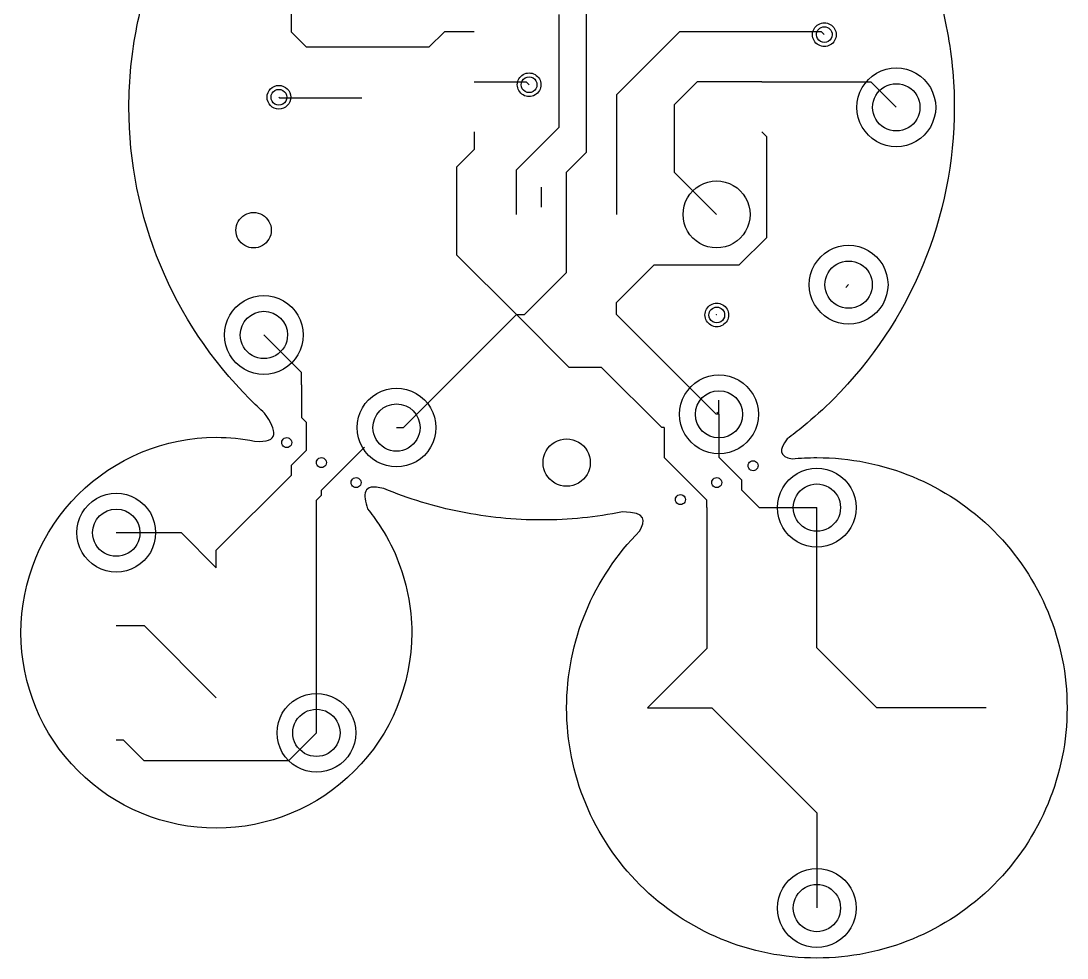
# Model space of a CAD drawing. Extents: x 0.1 to 26.8, y -54.3 to 0.7.
# Drawn here: x 0.22 to 26.77, y -54.34 to -30.56 of the extents above; entities that cross this region are included whole.
import ezdxf

# ---------------------------------------------------------------- set-up
doc = ezdxf.new("R2010")
doc.units = 0
doc.layers.get('0').update_dxf_attribs({"linetype": 'CONTINUOUS'})

msp = doc.modelspace()

# ---------------------------------------------------------------- linework, layer by layer
at = {"color": 7}
for points in [[(11.72464, -30.833202), (10.96772, -30.833202), (10.57656, -31.224362), (7.46506, -31.224362), (7.08406, -30.843362), (7.08406, -26.715862), (6.89356, -26.525362)], [(9.75106, -40.876362), (9.92632, -40.876362), (12.79398, -38.008702), (12.99972, -38.008702), (14.06906, -36.939362), (14.06906, -34.399362), (14.57706, -33.891362), (14.57706, -29.573362), (14.02588, -29.022182), (14.02588, -27.414362)], [(13.87856, -33.256362), (13.87856, -30.398862)], [(16.93672, -30.833202), (15.33398, -32.435942)], [(19.0246, -30.833202), (16.93672, -30.833202)], [(20.5359, -30.833202), (19.0246, -30.833202)], [(20.60956, -30.906862), (20.5359, -30.833202)], [(11.72464, -32.103202), (13.0429, -32.103202), (13.11656, -32.176862)], [(17.38122, -32.103202), (16.79956, -32.684862)], [(19.0246, -32.103202), (17.38122, -32.103202)], [(19.0246, -32.103202), (21.78812, -32.103202), (22.43582, -32.750902)], [(6.76656, -32.494362), (6.77926, -32.507062)], [(6.77926, -32.507062), (8.87476, -32.507062)], [(15.33398, -32.435942), (15.33398, -35.468702)], [(16.79956, -32.684862), (16.79956, -34.394282)], [(11.72464, -33.373202), (11.72464, -33.822782)], [(12.79398, -34.340942), (13.87856, -33.256362)], [(17.93494, -40.538542), (17.86636, -40.538542), (15.33398, -38.008702), (15.33398, -37.706442), (16.29156, -36.748862), (18.45056, -36.748862), (19.14906, -36.050362), (19.14906, -33.497662), (19.0246, -33.373202)], [(11.72464, -33.822782), (11.27506, -34.272362)], [(11.27506, -34.272362), (11.27506, -36.489782)], [(12.79398, -35.468702), (12.79398, -34.340942)], [(16.79956, -34.394282), (17.87398, -35.468702)], [(13.43406, -35.288362), (13.43406, -34.780362)], [(11.27506, -36.489782), (12.79398, -38.008702)], [(21.15566, -37.320362), (21.22424, -37.249242)], [(12.79398, -38.008702), (14.13764, -39.352362)], [(17.87906, -38.018862), (17.87398, -38.013782), (17.87398, -38.008702)], [(7.33806, -39.479362), (6.38556, -38.526862)], [(7.33806, -39.796862), (7.33806, -39.479362)], [(14.95806, -39.352362), (14.13764, -39.352362)], [(16.48206, -40.876362), (14.95806, -39.352362)], [(7.33806, -39.796862), (7.33806, -40.622362)], [(17.93494, -40.538542), (17.93494, -40.185482)], [(17.87906, -40.482662), (17.93494, -40.538542)], [(17.93494, -40.538542), (17.93494, -41.630742)], [(7.46506, -40.749362), (7.33806, -40.622362)], [(7.46506, -41.447862), (7.46506, -40.749362)], [(16.54556, -40.876362), (16.48206, -40.876362)], [(16.54556, -40.876362), (16.54556, -41.638362), (16.86306, -41.955862)], [(7.84606, -42.463862), (8.93572, -41.374202)], [(7.08406, -41.828862), (7.46506, -41.447862)], [(18.51406, -42.209862), (17.93494, -41.630742)], [(7.08406, -42.082862), (7.08406, -41.828862)], [(5.17906, -43.987862), (7.08406, -42.082862)], [(17.62506, -42.717862), (16.86306, -41.955862)], [(18.51406, -42.463862), (18.51406, -42.209862)], [(7.84606, -42.590862), (7.84606, -42.463862)], [(18.51406, -42.463862), (18.95856, -42.908362)], [(7.71906, -42.717862), (7.84606, -42.590862)], [(7.71906, -48.623362), (7.71906, -42.717862)], [(17.62506, -42.908362), (17.62506, -42.717862)], [(17.62506, -42.908362), (17.62506, -46.482142)], [(18.95856, -42.908362), (20.41906, -42.908362)], [(20.41906, -46.464362), (20.41906, -42.908362)], [(2.63906, -43.543362), (4.28752, -43.543362), (5.17906, -44.432362)], [(5.17906, -44.432362), (5.17906, -43.987862)], [(2.63906, -45.903022), (3.34772, -45.903022), (5.17906, -47.731822)], [(17.62506, -46.482142), (16.11884, -47.988362)], [(21.94306, -47.988362), (20.41906, -46.464362)], [(16.11884, -47.988362), (17.75206, -47.988362)], [(17.75206, -47.988362), (20.41906, -50.655362)], [(24.71928, -47.988362), (21.94306, -47.988362)], [(2.63906, -48.803702), (2.8194, -48.803702), (3.33756, -49.321862), (7.02056, -49.321862), (7.71906, -48.623362)], [(20.41906, -50.655362), (20.41906, -53.068362)]]:
    msp.add_lwpolyline(points, dxfattribs=at)
for points in [[(20.8105, -30.907624)], [(20.910499, -30.907624)], [(13.3175, -32.177624)], [(13.417499, -32.177624)], [(6.9675, -32.495124)], [(7.067499, -32.495124)], [(23.035997, -32.751156)], [(23.435488, -32.751156)], [(12.79398, -35.468702)], [(12.79398, -35.468702)], [(15.33398, -35.468702)], [(15.33398, -35.468702)], [(18.724997, -35.468956)], [(18.724997, -35.468956)], [(6.575006, -35.869006)], [(21.825991, -37.25102)], [(22.225483, -37.25102)], [(12.79398, -38.008702)], [(12.79398, -38.008702)], [(15.33398, -38.008702)], [(15.33398, -38.008702)], [(17.87398, -38.008702)], [(17.87398, -38.008702)], [(18.08, -38.019624)], [(18.179999, -38.019624)], [(6.986499, -38.527624)], [(7.38599, -38.527624)], [(18.536006, -40.541082)], [(18.935497, -40.541082)], [(10.351999, -40.877124)], [(10.75149, -40.877124)], [(7.094118, -41.258124)], [(7.094118, -41.258124)], [(7.973999, -41.766124)], [(7.974, -41.766124)], [(14.669999, -41.766124)], [(18.9278, -41.84461)], [(18.927801, -41.84461)], [(8.853881, -42.274124)], [(8.853881, -42.274124)], [(18.006999, -42.274124)], [(18.007, -42.274124)], [(17.086198, -42.703384)], [(17.086199, -42.703384)], [(21.019999, -42.909124)], [(21.41949, -42.909124)], [(3.239999, -43.544124)], [(3.63949, -43.544124)], [(8.319999, -48.624124)], [(8.71949, -48.624124)], [(21.019999, -53.069124)], [(21.41949, -53.069124)]]:
    msp.add_lwpolyline(points, close=True, dxfattribs=at)
for points in [[(3.16539, -30.696461), (3.232455, -30.360958), (3.315811, -30.029521), (3.414985, -29.703296)], [(23.455015, -29.703296), (23.554189, -30.029521), (23.637546, -30.360958), (23.70461, -30.696461)], [(3.013547, -31.714026), (3.047554, -31.371535), (3.098326, -31.031965), (3.16539, -30.696461)], [(20.3105, -30.907624), (20.3105, -30.800445), (20.36768, -30.701407), (20.4605, -30.647817)], [(20.4105, -30.907624), (20.4105, -30.797167), (20.500043, -30.707624), (20.6105, -30.707624)], [(20.4605, -30.647817), (20.55332, -30.594227), (20.667679, -30.594227), (20.7605, -30.647817)], [(20.6105, -30.707624), (20.720957, -30.707624), (20.8105, -30.797167), (20.8105, -30.907624)], [(20.7605, -30.647817), (20.85332, -30.701407), (20.910499, -30.800445), (20.910499, -30.907624)], [(23.70461, -30.696461), (23.771674, -31.031965), (23.822447, -31.371535), (23.856453, -31.714026)], [(20.4605, -31.167431), (20.36768, -31.113842), (20.3105, -31.014804), (20.3105, -30.907624)], [(20.5105, -31.080829), (20.448619, -31.045103), (20.4105, -30.979077), (20.4105, -30.907624)], [(20.8105, -30.907624), (20.8105, -30.979077), (20.77238, -31.045103), (20.7105, -31.080829)], [(20.910499, -30.907624), (20.910499, -31.014804), (20.85332, -31.113842), (20.7605, -31.167431)], [(20.7605, -31.167431), (20.667679, -31.221021), (20.55332, -31.221021), (20.4605, -31.167431)], [(20.7105, -31.080829), (20.64862, -31.116556), (20.57238, -31.116556), (20.5105, -31.080829)], [(2.962301, -32.749124), (2.962301, -32.401932), (2.979541, -32.05652), (3.013547, -31.714026)], [(21.936253, -31.885573), (22.245496, -31.707031), (22.6265, -31.707031), (22.935743, -31.885573)], [(23.856453, -31.714026), (23.890459, -32.05652), (23.907699, -32.401932), (23.907699, -32.749124)], [(12.8175, -32.177624), (12.8175, -32.070445), (12.87468, -31.971407), (12.9675, -31.917817)], [(12.9175, -32.177624), (12.9175, -32.106171), (12.955619, -32.040146), (13.0175, -32.004419)], [(12.9675, -31.917817), (13.06032, -31.864227), (13.174679, -31.864227), (13.2675, -31.917817)], [(13.0175, -32.004419), (13.07938, -31.968692), (13.15562, -31.968692), (13.2175, -32.004419)], [(13.2175, -32.004419), (13.27938, -32.040146), (13.3175, -32.106171), (13.3175, -32.177624)], [(13.2675, -31.917817), (13.36032, -31.971407), (13.417499, -32.070445), (13.417499, -32.177624)], [(21.436508, -32.751156), (21.436508, -32.394073), (21.62701, -32.064114), (21.936253, -31.885573)], [(22.135998, -32.231542), (22.321639, -32.124363), (22.550357, -32.124363), (22.735997, -32.231542)], [(22.935743, -31.885573), (23.244986, -32.064114), (23.435488, -32.394073), (23.435488, -32.751156)], [(6.4675, -32.495124), (6.4675, -32.329439), (6.601815, -32.195125), (6.7675, -32.195125)], [(6.5675, -32.495124), (6.5675, -32.423671), (6.605619, -32.357646), (6.6675, -32.321919)], [(6.6675, -32.321919), (6.72938, -32.286192), (6.80562, -32.286192), (6.8675, -32.321919)], [(6.7675, -32.195125), (6.933185, -32.195125), (7.067499, -32.329439), (7.067499, -32.495124)], [(6.8675, -32.321919), (6.92938, -32.357646), (6.9675, -32.423671), (6.9675, -32.495124)], [(12.9675, -32.437431), (12.87468, -32.383842), (12.8175, -32.284804), (12.8175, -32.177624)], [(13.0175, -32.350829), (12.955619, -32.315103), (12.9175, -32.249077), (12.9175, -32.177624)], [(13.2175, -32.350829), (13.15562, -32.386556), (13.07938, -32.386556), (13.0175, -32.350829)], [(13.3175, -32.177624), (13.3175, -32.249077), (13.27938, -32.315103), (13.2175, -32.350829)], [(13.417499, -32.177624), (13.417499, -32.284804), (13.36032, -32.383842), (13.2675, -32.437431)], [(21.835999, -32.751156), (21.835999, -32.536797), (21.950358, -32.338722), (22.135998, -32.231542)], [(22.735997, -32.231542), (22.921637, -32.338722), (23.035997, -32.536797), (23.035997, -32.751156)], [(6.7675, -32.795124), (6.601815, -32.795124), (6.4675, -32.660809), (6.4675, -32.495124)], [(6.6675, -32.668329), (6.605619, -32.632603), (6.5675, -32.566577), (6.5675, -32.495124)], [(7.067499, -32.495124), (7.067499, -32.660809), (6.933185, -32.795124), (6.7675, -32.795124)], [(6.9675, -32.495124), (6.9675, -32.566577), (6.92938, -32.632603), (6.8675, -32.668329)], [(13.2675, -32.437431), (13.174679, -32.491021), (13.06032, -32.491021), (12.9675, -32.437431)], [(6.029684, -40.154441), (4.065671, -38.190429), (2.962301, -35.526657), (2.962301, -32.749124)], [(6.8675, -32.668329), (6.80562, -32.704056), (6.72938, -32.704056), (6.6675, -32.668329)], [(23.907699, -32.749124), (23.907699, -35.526657), (22.804329, -38.190429), (20.840317, -40.154441)], [(21.936253, -33.61674), (21.62701, -33.438198), (21.436508, -33.10824), (21.436508, -32.751156)], [(22.135998, -33.27077), (21.950358, -33.163591), (21.835999, -32.965515), (21.835999, -32.751156)], [(23.035997, -32.751156), (23.035997, -32.965515), (22.921637, -33.163591), (22.735997, -33.27077)], [(23.435488, -32.751156), (23.435488, -33.10824), (23.244986, -33.438198), (22.935743, -33.61674)], [(22.735997, -33.27077), (22.550357, -33.37795), (22.321639, -33.37795), (22.135998, -33.27077)], [(22.935743, -33.61674), (22.6265, -33.795282), (22.245496, -33.795282), (21.936253, -33.61674)], [(17.024995, -35.468956), (17.024995, -35.16528), (17.187004, -34.884672), (17.449996, -34.732834)], [(17.024995, -35.468956), (17.024995, -35.16528), (17.187004, -34.884672), (17.449996, -34.732834)], [(17.449996, -34.732834), (17.712987, -34.580996), (18.037005, -34.580996), (18.299996, -34.732834)], [(17.449996, -34.732834), (17.712987, -34.580996), (18.037005, -34.580996), (18.299996, -34.732834)], [(18.299996, -34.732834), (18.562988, -34.884672), (18.724997, -35.16528), (18.724997, -35.468956)], [(18.299996, -34.732834), (18.562988, -34.884672), (18.724997, -35.16528), (18.724997, -35.468956)], [(5.675008, -35.869006), (5.675008, -35.708237), (5.760777, -35.55968), (5.900007, -35.479296)], [(5.900007, -35.479296), (6.039237, -35.398911), (6.210776, -35.398911), (6.350006, -35.479296)], [(6.350006, -35.479296), (6.489237, -35.55968), (6.575006, -35.708237), (6.575006, -35.869006)], [(17.449996, -36.205079), (17.187004, -36.053241), (17.024995, -35.772632), (17.024995, -35.468956)], [(17.449996, -36.205079), (17.187004, -36.053241), (17.024995, -35.772632), (17.024995, -35.468956)], [(18.724997, -35.468956), (18.724997, -35.772632), (18.562988, -36.053241), (18.299996, -36.205079)], [(18.724997, -35.468956), (18.724997, -35.772632), (18.562988, -36.053241), (18.299996, -36.205079)], [(5.900007, -36.258717), (5.760777, -36.178332), (5.675008, -36.029775), (5.675008, -35.869006)], [(6.575006, -35.869006), (6.575006, -36.029775), (6.489237, -36.178332), (6.350006, -36.258717)], [(6.350006, -36.258717), (6.210776, -36.339101), (6.039237, -36.339101), (5.900007, -36.258717)], [(18.299996, -36.205079), (18.037005, -36.356917), (17.712987, -36.356917), (17.449996, -36.205079)], [(18.299996, -36.205079), (18.037005, -36.356917), (17.712987, -36.356917), (17.449996, -36.205079)], [(20.726248, -36.385437), (21.035491, -36.206895), (21.416494, -36.206895), (21.725738, -36.385437)], [(20.226503, -37.25102), (20.226503, -36.893937), (20.417004, -36.563978), (20.726248, -36.385437)], [(20.925993, -36.731406), (21.111633, -36.624227), (21.340352, -36.624227), (21.525992, -36.731406)], [(21.725738, -36.385437), (22.034981, -36.563978), (22.225483, -36.893937), (22.225483, -37.25102)], [(20.625994, -37.25102), (20.625994, -37.036661), (20.740353, -36.838586), (20.925993, -36.731406)], [(21.525992, -36.731406), (21.711632, -36.838586), (21.825991, -37.036661), (21.825991, -37.25102)], [(20.726248, -38.116604), (20.417004, -37.938062), (20.226503, -37.608104), (20.226503, -37.25102)], [(20.925993, -37.770634), (20.740353, -37.663455), (20.625994, -37.465379), (20.625994, -37.25102)], [(21.825991, -37.25102), (21.825991, -37.465379), (21.711632, -37.663455), (21.525992, -37.770634)], [(22.225483, -37.25102), (22.225483, -37.608104), (22.034981, -37.938062), (21.725738, -38.116604)], [(5.38701, -38.527624), (5.38701, -38.170541), (5.577512, -37.840582), (5.886755, -37.662041)], [(5.886755, -37.662041), (6.195998, -37.483499), (6.577002, -37.483499), (6.886245, -37.662041)], [(6.886245, -37.662041), (7.195488, -37.840582), (7.38599, -38.170541), (7.38599, -38.527624)], [(5.786501, -38.527624), (5.786501, -38.196254), (6.05513, -37.927625), (6.3865, -37.927625)], [(6.3865, -37.927625), (6.71787, -37.927625), (6.986499, -38.196254), (6.986499, -38.527624)], [(17.58, -38.019624), (17.58, -37.912445), (17.63718, -37.813407), (17.73, -37.759817)], [(17.68, -38.019624), (17.68, -37.909167), (17.769543, -37.819624), (17.88, -37.819624)], [(17.73, -37.759817), (17.82282, -37.706227), (17.937179, -37.706227), (18.03, -37.759817)], [(17.88, -37.819624), (17.990457, -37.819624), (18.08, -37.909167), (18.08, -38.019624)], [(18.03, -37.759817), (18.12282, -37.813407), (18.179999, -37.912445), (18.179999, -38.019624)], [(21.525992, -37.770634), (21.340352, -37.877814), (21.111633, -37.877814), (20.925993, -37.770634)], [(17.73, -38.279431), (17.63718, -38.225842), (17.58, -38.126804), (17.58, -38.019624)], [(17.78, -38.192829), (17.718119, -38.157103), (17.68, -38.091077), (17.68, -38.019624)], [(17.98, -38.192829), (17.91812, -38.228556), (17.84188, -38.228556), (17.78, -38.192829)], [(18.08, -38.019624), (18.08, -38.091077), (18.04188, -38.157103), (17.98, -38.192829)], [(18.179999, -38.019624), (18.179999, -38.126804), (18.12282, -38.225842), (18.03, -38.279431)], [(21.725738, -38.116604), (21.416494, -38.295146), (21.035491, -38.295146), (20.726248, -38.116604)], [(18.03, -38.279431), (17.937179, -38.333021), (17.82282, -38.333021), (17.73, -38.279431)], [(5.886755, -39.393208), (5.577512, -39.214666), (5.38701, -38.884708), (5.38701, -38.527624)], [(6.0865, -39.047238), (5.90086, -38.940059), (5.786501, -38.741983), (5.786501, -38.527624)], [(6.986499, -38.527624), (6.986499, -38.741983), (6.872139, -38.940059), (6.686499, -39.047238)], [(7.38599, -38.527624), (7.38599, -38.884708), (7.195488, -39.214666), (6.886245, -39.393208)], [(6.686499, -39.047238), (6.500859, -39.154418), (6.272141, -39.154418), (6.0865, -39.047238)], [(6.886245, -39.393208), (6.577002, -39.57175), (6.195998, -39.57175), (5.886755, -39.393208)], [(17.436262, -39.675499), (17.745505, -39.496957), (18.126509, -39.496957), (18.435752, -39.675499)], [(16.936517, -40.541082), (16.936517, -40.183999), (17.127019, -39.85404), (17.436262, -39.675499)], [(18.435752, -39.675499), (18.744995, -39.85404), (18.935497, -40.183999), (18.935497, -40.541082)], [(8.75251, -40.877124), (8.75251, -40.520041), (8.943012, -40.190082), (9.252255, -40.011541)], [(9.252255, -40.011541), (9.561498, -39.832999), (9.942502, -39.832999), (10.251745, -40.011541)], [(10.251745, -40.011541), (10.560988, -40.190082), (10.75149, -40.520041), (10.75149, -40.877124)], [(17.336008, -40.541082), (17.336008, -40.209712), (17.604637, -39.941083), (17.936007, -39.941083)], [(17.936007, -39.941083), (18.267377, -39.941083), (18.536006, -40.209712), (18.536006, -40.541082)], [(6.405993, -40.512548), (6.277919, -40.396579), (6.152434, -40.277191), (6.029684, -40.154441)], [(9.152001, -40.877124), (9.152001, -40.545754), (9.42063, -40.277125), (9.752, -40.277125)], [(9.752, -40.277125), (10.08337, -40.277125), (10.351999, -40.545754), (10.351999, -40.877124)], [(20.840317, -40.154441), (20.594815, -40.399942), (20.33838, -40.631996), (20.072155, -40.850129)], [(6.152069, -41.220801), (6.794659, -41.2801), (6.723579, -40.961577), (6.405993, -40.512548)], [(17.436262, -41.406666), (17.127019, -41.228124), (16.936517, -40.898166), (16.936517, -40.541082)], [(17.936007, -41.141081), (17.604637, -41.141081), (17.336008, -40.872452), (17.336008, -40.541082)], [(18.536006, -40.541082), (18.536006, -40.872452), (18.267377, -41.141081), (17.936007, -41.141081)], [(18.935497, -40.541082), (18.935497, -40.898166), (18.744995, -41.228124), (18.435752, -41.406666)], [(9.252255, -41.742708), (8.943012, -41.564166), (8.75251, -41.234208), (8.75251, -40.877124)], [(9.452, -41.396738), (9.26636, -41.289559), (9.152001, -41.091483), (9.152001, -40.877124)], [(10.351999, -40.877124), (10.351999, -41.091483), (10.237639, -41.289559), (10.051999, -41.396738)], [(10.75149, -40.877124), (10.75149, -41.234208), (10.560988, -41.564166), (10.251745, -41.742708)], [(20.072155, -40.850129), (19.939043, -40.959194), (19.803484, -41.064782), (19.66562, -41.166826)], [(1.673102, -42.57723), (2.603189, -41.647143), (3.864658, -41.124624), (5.18, -41.124624)], [(5.18, -41.124624), (5.508835, -41.124624), (5.834304, -41.157281), (6.152069, -41.220801)], [(6.840118, -41.258124), (6.840118, -41.212752), (6.864324, -41.170825), (6.903618, -41.148139)], [(6.840119, -41.258124), (6.840119, -41.212752), (6.864325, -41.170826), (6.903619, -41.148139)], [(6.903618, -41.148139), (6.942912, -41.125453), (6.991324, -41.125453), (7.030618, -41.148139)], [(6.903619, -41.148139), (6.942912, -41.125453), (6.991324, -41.125453), (7.030618, -41.148139)], [(7.030618, -41.148139), (7.069912, -41.170825), (7.094118, -41.212752), (7.094118, -41.258124)], [(7.030618, -41.148139), (7.069912, -41.170826), (7.094118, -41.212752), (7.094118, -41.258124)], [(13.77, -41.24651), (13.955641, -41.139331), (14.184359, -41.139331), (14.369999, -41.24651)], [(6.903618, -41.368109), (6.864324, -41.345423), (6.840118, -41.303497), (6.840118, -41.258124)], [(6.903619, -41.368109), (6.864325, -41.345423), (6.840119, -41.303497), (6.840119, -41.258124)], [(7.030618, -41.368109), (6.991324, -41.390796), (6.942912, -41.390796), (6.903618, -41.368109)], [(7.030618, -41.368109), (6.991324, -41.390795), (6.942912, -41.390795), (6.903619, -41.368109)], [(7.094118, -41.258124), (7.094118, -41.303497), (7.069912, -41.345423), (7.030618, -41.368109)], [(7.094118, -41.258124), (7.094118, -41.303497), (7.069912, -41.345423), (7.030618, -41.368109)], [(10.051999, -41.396738), (9.866359, -41.503918), (9.637641, -41.503918), (9.452, -41.396738)], [(13.470001, -41.766124), (13.470001, -41.551765), (13.58436, -41.35369), (13.77, -41.24651)], [(14.369999, -41.24651), (14.555639, -41.35369), (14.669999, -41.551765), (14.669999, -41.766124)], [(18.435752, -41.406666), (18.126509, -41.585208), (17.745505, -41.585208), (17.436262, -41.406666)], [(19.66562, -41.166826), (19.448477, -41.443836), (19.470098, -41.620316), (19.792381, -41.670199)], [(7.72, -41.766124), (7.72, -41.720752), (7.744206, -41.678825), (7.7835, -41.656139)], [(7.72, -41.766124), (7.72, -41.720752), (7.744206, -41.678826), (7.7835, -41.656139)], [(7.7835, -41.656139), (7.822794, -41.633453), (7.871206, -41.633453), (7.9105, -41.656139)], [(7.7835, -41.656139), (7.822794, -41.633453), (7.871206, -41.633453), (7.9105, -41.656139)], [(7.9105, -41.656139), (7.949794, -41.678825), (7.974, -41.720752), (7.974, -41.766124)], [(7.9105, -41.656139), (7.949793, -41.678826), (7.973999, -41.720752), (7.973999, -41.766124)], [(19.792381, -41.670199), (20.000047, -41.649581), (20.209484, -41.639127), (20.42, -41.639127)], [(20.42, -41.639127), (22.104125, -41.639127), (23.719272, -42.308142), (24.910128, -43.498999)], [(7.7835, -41.876109), (7.744206, -41.853423), (7.72, -41.811497), (7.72, -41.766124)], [(7.7835, -41.876109), (7.744206, -41.853423), (7.72, -41.811497), (7.72, -41.766124)], [(7.9105, -41.876109), (7.871206, -41.898796), (7.822794, -41.898796), (7.7835, -41.876109)], [(7.9105, -41.876109), (7.871206, -41.898795), (7.822794, -41.898795), (7.7835, -41.876109)], [(7.974, -41.766124), (7.974, -41.811497), (7.949794, -41.853423), (7.9105, -41.876109)], [(7.973999, -41.766124), (7.973999, -41.811497), (7.949793, -41.853423), (7.9105, -41.876109)], [(10.251745, -41.742708), (9.942502, -41.92125), (9.561498, -41.92125), (9.252255, -41.742708)], [(13.77, -42.285738), (13.58436, -42.178559), (13.470001, -41.980483), (13.470001, -41.766124)], [(14.669999, -41.766124), (14.669999, -41.980483), (14.555639, -42.178559), (14.369999, -42.285738)], [(18.673801, -41.84461), (18.673801, -41.799238), (18.698007, -41.757311), (18.737301, -41.734625)], [(18.673801, -41.84461), (18.673801, -41.799238), (18.698007, -41.757312), (18.737301, -41.734625)], [(18.737301, -41.954595), (18.698007, -41.931909), (18.673801, -41.889983), (18.673801, -41.84461)], [(18.737301, -41.954595), (18.698007, -41.931909), (18.673801, -41.889983), (18.673801, -41.84461)], [(18.737301, -41.734625), (18.776595, -41.711939), (18.825007, -41.711939), (18.864301, -41.734625)], [(18.737301, -41.734625), (18.776595, -41.711939), (18.825007, -41.711939), (18.8643, -41.734625)], [(18.8643, -41.734625), (18.903594, -41.757312), (18.9278, -41.799238), (18.9278, -41.84461)], [(18.9278, -41.84461), (18.9278, -41.889983), (18.903594, -41.931909), (18.8643, -41.954595)], [(18.864301, -41.734625), (18.903595, -41.757311), (18.927801, -41.799238), (18.927801, -41.84461)], [(18.927801, -41.84461), (18.927801, -41.889983), (18.903595, -41.931909), (18.864301, -41.954595)], [(19.920255, -42.043541), (20.229498, -41.864999), (20.610502, -41.864999), (20.919745, -42.043541)], [(8.599881, -42.274124), (8.599881, -42.228752), (8.624087, -42.186825), (8.663381, -42.164139)], [(8.599882, -42.274124), (8.599882, -42.228752), (8.624088, -42.186826), (8.663381, -42.164139)], [(8.663381, -42.164139), (8.702675, -42.141453), (8.751087, -42.141453), (8.790381, -42.164139)], [(8.663381, -42.164139), (8.702675, -42.141453), (8.751087, -42.141453), (8.790381, -42.164139)], [(8.790381, -42.164139), (8.829675, -42.186825), (8.853881, -42.228752), (8.853881, -42.274124)], [(8.790381, -42.164139), (8.829675, -42.186826), (8.853881, -42.228752), (8.853881, -42.274124)], [(17.753, -42.274124), (17.753, -42.228752), (17.777206, -42.186825), (17.8165, -42.164139)], [(17.753, -42.274124), (17.753, -42.228752), (17.777206, -42.186826), (17.8165, -42.164139)], [(17.8165, -42.164139), (17.855794, -42.141453), (17.904206, -42.141453), (17.9435, -42.164139)], [(17.8165, -42.164139), (17.855794, -42.141453), (17.904206, -42.141453), (17.9435, -42.164139)], [(17.9435, -42.164139), (17.982794, -42.186825), (18.007, -42.228752), (18.007, -42.274124)], [(17.9435, -42.164139), (17.982793, -42.186826), (18.006999, -42.228752), (18.006999, -42.274124)], [(18.864301, -41.954595), (18.825007, -41.977282), (18.776595, -41.977282), (18.737301, -41.954595)], [(18.8643, -41.954595), (18.825007, -41.977281), (18.776595, -41.977281), (18.737301, -41.954595)], [(19.42051, -42.909124), (19.42051, -42.552041), (19.611012, -42.222082), (19.920255, -42.043541)], [(20.919745, -42.043541), (21.228988, -42.222082), (21.41949, -42.552041), (21.41949, -42.909124)], [(8.663381, -42.384109), (8.624087, -42.361423), (8.599881, -42.319497), (8.599881, -42.274124)], [(8.663381, -42.384109), (8.624088, -42.361423), (8.599882, -42.319497), (8.599882, -42.274124)], [(8.790381, -42.384109), (8.751087, -42.406796), (8.702675, -42.406796), (8.663381, -42.384109)], [(8.790381, -42.384109), (8.751087, -42.406795), (8.702675, -42.406795), (8.663381, -42.384109)], [(8.853881, -42.274124), (8.853881, -42.319497), (8.829675, -42.361423), (8.790381, -42.384109)], [(8.853881, -42.274124), (8.853881, -42.319497), (8.829675, -42.361423), (8.790381, -42.384109)], [(9.427272, -42.424637), (8.864568, -42.277462), (8.908096, -42.584959), (9.016351, -42.941004)], [(10.389171, -42.76914), (10.062945, -42.669965), (9.741931, -42.554972), (9.427272, -42.424637)], [(14.369999, -42.285738), (14.184359, -42.392918), (13.955641, -42.392918), (13.77, -42.285738)], [(17.8165, -42.384109), (17.777206, -42.361423), (17.753, -42.319497), (17.753, -42.274124)], [(17.8165, -42.384109), (17.777206, -42.361423), (17.753, -42.319497), (17.753, -42.274124)], [(17.9435, -42.384109), (17.904206, -42.406796), (17.855794, -42.406796), (17.8165, -42.384109)], [(17.9435, -42.384109), (17.904206, -42.406795), (17.855794, -42.406795), (17.8165, -42.384109)], [(18.007, -42.274124), (18.007, -42.319497), (17.982794, -42.361423), (17.9435, -42.384109)], [(18.006999, -42.274124), (18.006999, -42.319497), (17.982793, -42.361423), (17.9435, -42.384109)], [(19.820001, -42.909124), (19.820001, -42.694765), (19.93436, -42.49669), (20.12, -42.38951)], [(20.12, -42.38951), (20.305641, -42.282331), (20.534359, -42.282331), (20.719999, -42.38951)], [(20.719999, -42.38951), (20.905639, -42.49669), (21.019999, -42.694765), (21.019999, -42.909124)], [(0.220497, -46.084127), (0.220497, -44.768785), (0.743015, -43.507317), (1.673102, -42.57723)], [(1.64051, -43.544124), (1.64051, -43.187041), (1.831012, -42.857082), (2.140255, -42.678541)], [(2.140255, -42.678541), (2.449498, -42.499999), (2.830502, -42.499999), (3.139745, -42.678541)], [(3.139745, -42.678541), (3.448988, -42.857082), (3.63949, -43.187041), (3.63949, -43.544124)], [(16.832199, -42.703384), (16.832199, -42.658012), (16.856405, -42.616085), (16.895699, -42.593399)], [(16.895699, -42.813369), (16.856405, -42.790683), (16.832199, -42.748757), (16.832199, -42.703384)], [(16.8322, -42.703384), (16.8322, -42.658012), (16.856405, -42.616086), (16.895699, -42.593399)], [(16.895699, -42.813369), (16.856405, -42.790683), (16.8322, -42.748757), (16.8322, -42.703384)], [(16.895699, -42.593399), (16.934993, -42.570713), (16.983405, -42.570713), (17.022699, -42.593399)], [(16.895699, -42.593399), (16.934993, -42.570713), (16.983405, -42.570713), (17.022699, -42.593399)], [(17.022699, -42.593399), (17.061993, -42.616085), (17.086199, -42.658012), (17.086199, -42.703384)], [(17.022699, -42.593399), (17.061993, -42.616086), (17.086198, -42.658012), (17.086198, -42.703384)], [(17.086199, -42.703384), (17.086199, -42.748757), (17.061993, -42.790683), (17.022699, -42.813369)], [(17.086198, -42.703384), (17.086198, -42.748757), (17.061993, -42.790683), (17.022699, -42.813369)], [(2.040001, -43.544124), (2.040001, -43.212754), (2.30863, -42.944125), (2.64, -42.944125)], [(2.64, -42.944125), (2.97137, -42.944125), (3.239999, -43.212754), (3.239999, -43.544124)], [(9.016351, -42.941004), (9.119651, -43.067079), (9.216358, -43.197788), (9.306248, -43.332593)], [(11.382337, -43.018735), (11.046834, -42.951669), (10.715397, -42.868314), (10.389171, -42.76914)], [(17.022699, -42.813369), (16.983405, -42.836056), (16.934993, -42.836056), (16.895699, -42.813369)], [(17.022699, -42.813369), (16.983405, -42.836055), (16.934993, -42.836055), (16.895699, -42.813369)], [(19.920255, -43.774708), (19.611012, -43.596166), (19.42051, -43.266208), (19.42051, -42.909124)], [(20.12, -43.428738), (19.93436, -43.321559), (19.820001, -43.123483), (19.820001, -42.909124)], [(21.019999, -42.909124), (21.019999, -43.123483), (20.905639, -43.321559), (20.719999, -43.428738)], [(21.41949, -42.909124), (21.41949, -43.266208), (21.228988, -43.596166), (20.919745, -43.774708)], [(12.399903, -43.170577), (12.05741, -43.136571), (11.71784, -43.085799), (11.382337, -43.018735)], [(13.435, -43.221824), (13.087808, -43.221824), (12.742394, -43.204585), (12.399903, -43.170577)], [(14.470098, -43.170577), (14.127606, -43.204585), (13.782192, -43.221824), (13.435, -43.221824)], [(15.487663, -43.018735), (15.15216, -43.085799), (14.81259, -43.136571), (14.470098, -43.170577)], [(15.929872, -43.498999), (16.048614, -43.250195), (16.121536, -43.016665), (15.487663, -43.018735)], [(9.306248, -43.332593), (9.486027, -43.602201), (9.638537, -43.888185), (9.761983, -44.186208)], [(14.07, -47.989127), (14.07, -46.305003), (14.739016, -44.689855), (15.929872, -43.498999)], [(20.719999, -43.428738), (20.534359, -43.535918), (20.305641, -43.535918), (20.12, -43.428738)], [(24.910128, -43.498999), (26.100984, -44.689855), (26.77, -46.305003), (26.77, -47.989127)], [(2.140255, -44.409708), (1.831012, -44.231166), (1.64051, -43.901208), (1.64051, -43.544124)], [(2.34, -44.063738), (2.15436, -43.956559), (2.040001, -43.758483), (2.040001, -43.544124)], [(3.239999, -43.544124), (3.239999, -43.758483), (3.125639, -43.956559), (2.939999, -44.063738)], [(3.63949, -43.544124), (3.63949, -43.901208), (3.448988, -44.231166), (3.139745, -44.409708)], [(20.919745, -43.774708), (20.610502, -43.95325), (20.229498, -43.95325), (19.920255, -43.774708)], [(2.939999, -44.063738), (2.754359, -44.170918), (2.525641, -44.170918), (2.34, -44.063738)], [(9.761983, -44.186208), (9.885428, -44.484229), (9.979808, -44.794292), (10.043326, -45.112059)], [(3.139745, -44.409708), (2.830502, -44.58825), (2.449498, -44.58825), (2.140255, -44.409708)], [(10.043326, -45.112059), (10.106845, -45.429823), (10.139502, -45.755291), (10.139502, -46.084127)], [(1.673102, -49.591024), (0.743015, -48.660936), (0.220497, -47.399468), (0.220497, -46.084127)], [(10.139502, -46.084127), (10.139502, -47.399468), (9.616985, -48.660936), (8.686898, -49.591024)], [(6.72051, -48.624124), (6.72051, -48.267041), (6.911012, -47.937082), (7.220255, -47.758541)], [(7.220255, -47.758541), (7.529498, -47.579999), (7.910502, -47.579999), (8.219745, -47.758541)], [(8.219745, -47.758541), (8.528988, -47.937082), (8.71949, -48.267041), (8.71949, -48.624124)], [(7.42, -48.10451), (7.605641, -47.997331), (7.834359, -47.997331), (8.019999, -48.10451)], [(15.929872, -52.479255), (14.739016, -51.288399), (14.07, -49.673251), (14.07, -47.989127)], [(26.77, -47.989127), (26.77, -49.673251), (26.100984, -51.288399), (24.910128, -52.479255)], [(7.120001, -48.624124), (7.120001, -48.409765), (7.23436, -48.21169), (7.42, -48.10451)], [(8.019999, -48.10451), (8.205639, -48.21169), (8.319999, -48.409765), (8.319999, -48.624124)], [(7.220255, -49.489708), (6.911012, -49.311166), (6.72051, -48.981208), (6.72051, -48.624124)], [(7.42, -49.143738), (7.23436, -49.036559), (7.120001, -48.838483), (7.120001, -48.624124)], [(8.319999, -48.624124), (8.319999, -48.838483), (8.205639, -49.036559), (8.019999, -49.143738)], [(8.71949, -48.624124), (8.71949, -48.981208), (8.528988, -49.311166), (8.219745, -49.489708)], [(8.019999, -49.143738), (7.834359, -49.250918), (7.605641, -49.250918), (7.42, -49.143738)], [(5.18, -51.043629), (3.864658, -51.043629), (2.603189, -50.521111), (1.673102, -49.591024)], [(8.686898, -49.591024), (7.75681, -50.521111), (6.495342, -51.043629), (5.18, -51.043629)], [(8.219745, -49.489708), (7.910502, -49.66825), (7.529498, -49.66825), (7.220255, -49.489708)], [(19.920255, -52.203541), (20.229498, -52.024999), (20.610502, -52.024999), (20.919745, -52.203541)], [(19.42051, -53.069124), (19.42051, -52.712041), (19.611012, -52.382082), (19.920255, -52.203541)], [(20.919745, -52.203541), (21.228988, -52.382082), (21.41949, -52.712041), (21.41949, -53.069124)], [(20.42, -54.339127), (18.735875, -54.339127), (17.120728, -53.670111), (15.929872, -52.479255)], [(19.820001, -53.069124), (19.820001, -52.854765), (19.93436, -52.65669), (20.12, -52.54951)], [(20.12, -52.54951), (20.305641, -52.442331), (20.534359, -52.442331), (20.719999, -52.54951)], [(24.910128, -52.479255), (23.719272, -53.670111), (22.104125, -54.339127), (20.42, -54.339127)], [(20.719999, -52.54951), (20.905639, -52.65669), (21.019999, -52.854765), (21.019999, -53.069124)], [(19.920255, -53.934708), (19.611012, -53.756166), (19.42051, -53.426208), (19.42051, -53.069124)], [(20.12, -53.588738), (19.93436, -53.481559), (19.820001, -53.283483), (19.820001, -53.069124)], [(21.019999, -53.069124), (21.019999, -53.283483), (20.905639, -53.481559), (20.719999, -53.588738)], [(21.41949, -53.069124), (21.41949, -53.426208), (21.228988, -53.756166), (20.919745, -53.934708)], [(20.719999, -53.588738), (20.534359, -53.695918), (20.305641, -53.695918), (20.12, -53.588738)], [(20.919745, -53.934708), (20.610502, -54.11325), (20.229498, -54.11325), (19.920255, -53.934708)]]:
    msp.add_open_spline(points, degree=3, dxfattribs=at)

doc.saveas('drawing.dxf')
